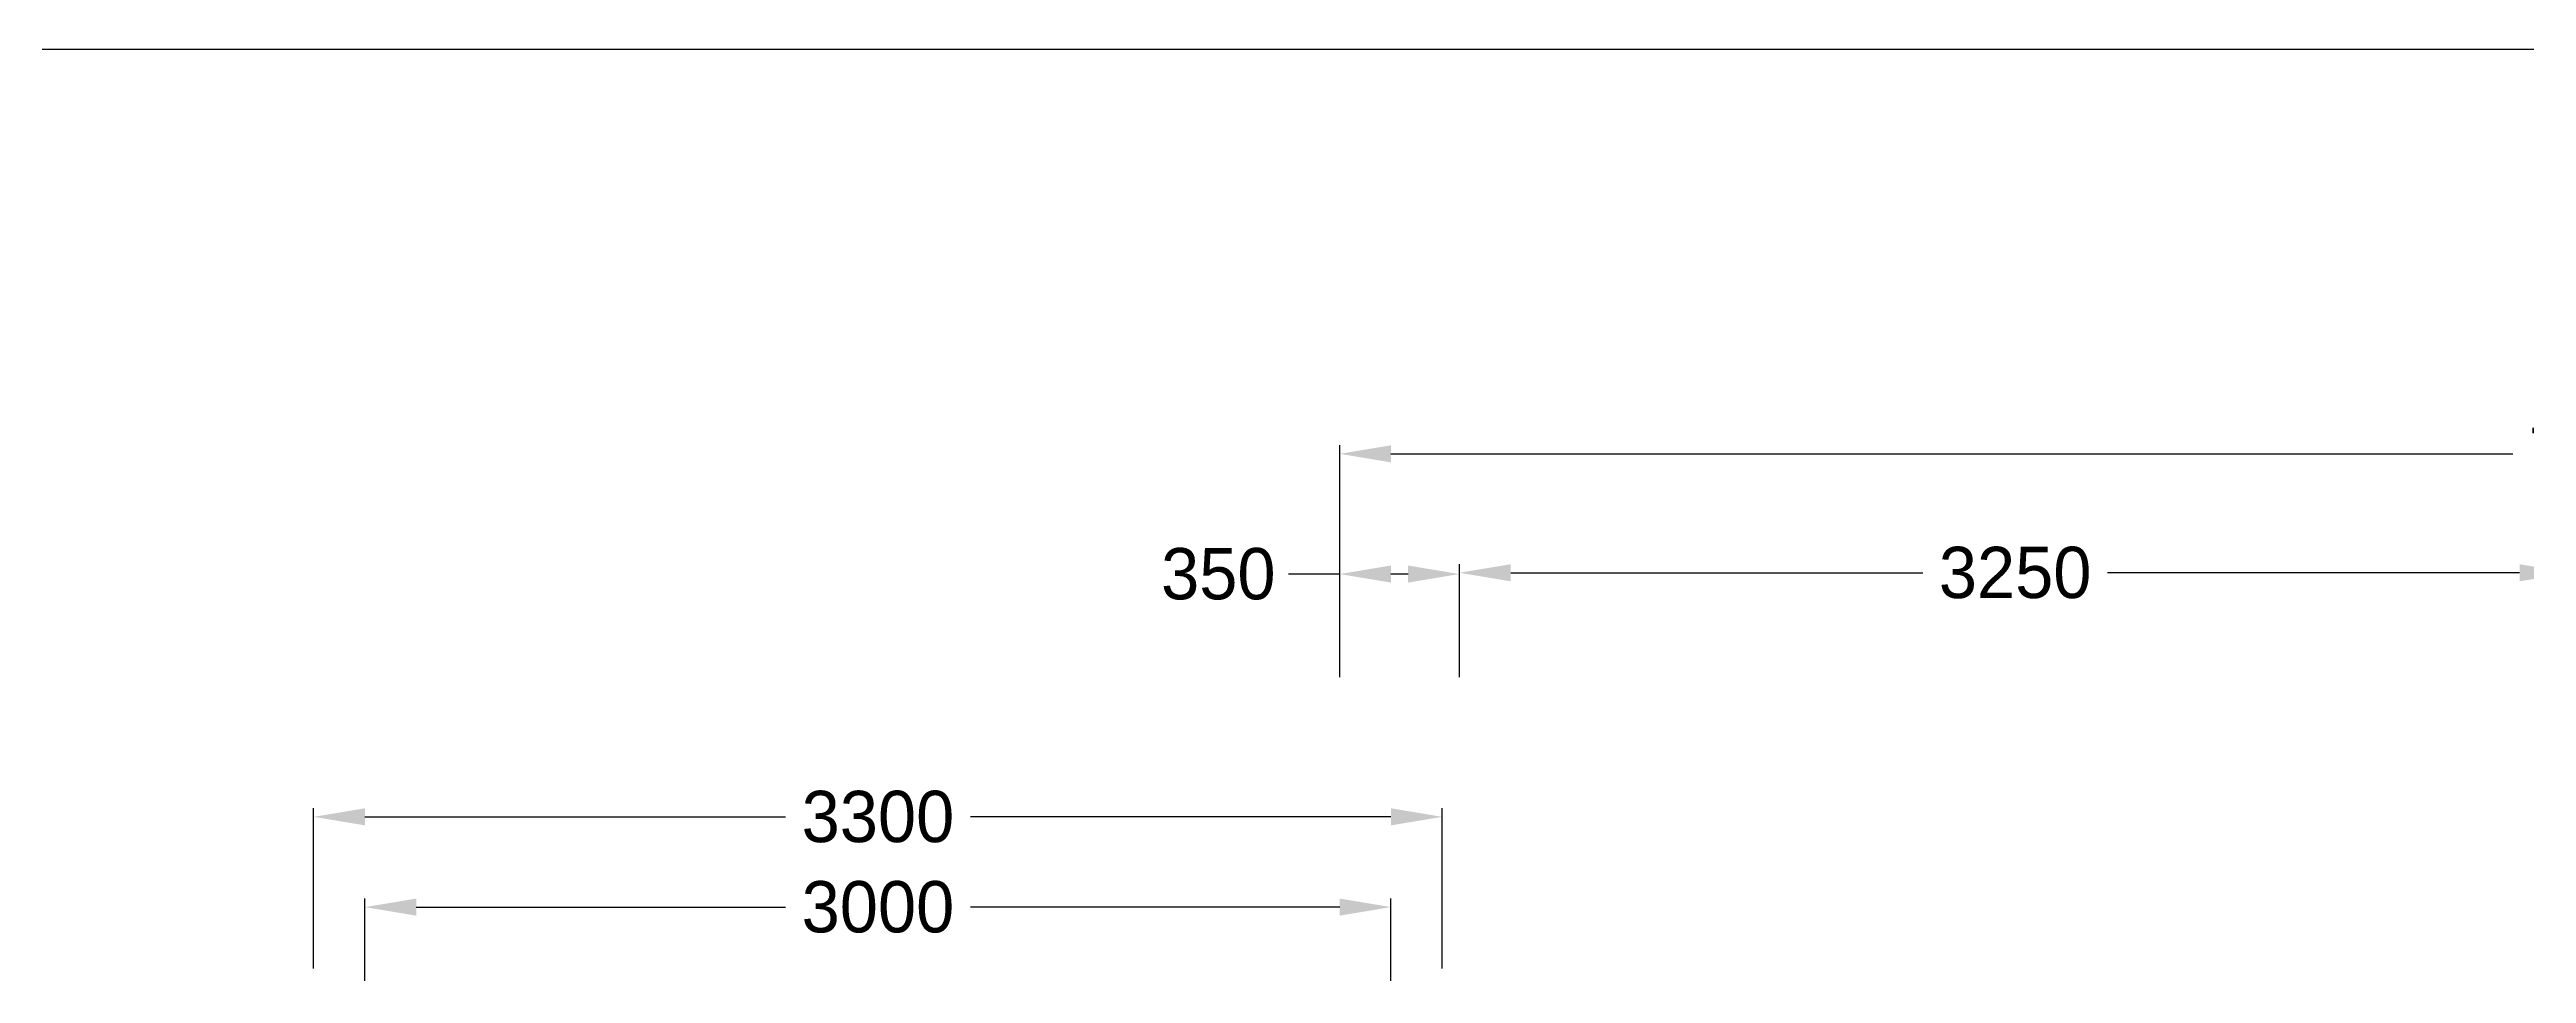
# Model space of a CAD drawing. Header units: millimetres. Extents: x 194362 to 347421, y -189721 to -131700.
# Drawn here: x 268590 to 275832, y -174646 to -171945 of the extents above; entities that cross this region are included whole.
import ezdxf

# ---------------------------------------------------------------- set-up
doc = ezdxf.new("R2010")
doc.units = ezdxf.units.MM
doc.layers.add('MAATLIJN', color=5, linetype='Continuous')
doc.styles.add('maat-klein', font='LSANS.TTF', dxfattribs={"height": 150})
doc.dimstyles.new('maat-klein', dxfattribs={"dimtxt": 2.5, "dimasz": 150, "dimexe": 25, "dimexo": 25, "dimgap": 25, "dimtad": 0, "dimdec": 4, "dimtxsty": 'maat-klein', "dimcen": 150, "dimclrd": 256, "dimclre": 256, "dimclrt": 256, "dimadec": 0, "dimazin": 1, "dimtfac": 1, "dimtdec": 4, "dimtmove": 0, "dimatfit": 3, "dimfxl": 1, "dimlwd": -1, "dimlwe": -1, "dimarcsym": 0})

# ---------------------------------------------------------------- blocks, each defined once
blk = doc.blocks.new('*D87')
at = {"layer": 'Defpoints', "color": 0, "transparency": 16777216}
for p in [(275961.9, -173474.4), (272711.9, -173804.4), (275961.9, -173804.4)]:
    blk.add_point(p, dxfattribs=at)
at = {"layer": 'MAATLIJN', "transparency": 16777216}
for p, q in [((272711.9, -173779.4), (272711.9, -173449.4)), ((275961.9, -173779.4), (275961.9, -173449.4)), ((272861.9, -173474.4), (274066.5, -173474.4)), ((275811.9, -173474.4), (274607.3, -173474.4))]:
    blk.add_line(p, q, dxfattribs=at)
for points in [[(272861.9, -173449.4), (272861.9, -173499.4), (272711.9, -173474.4)], [(275811.9, -173449.4), (275811.9, -173499.4), (275961.9, -173474.4)]]:
    blk.add_solid(points, dxfattribs=at)
at = {"layer": 'MAATLIJN', "transparency": 16777216, "insert": (274336.9, -173474.4), "char_height": 150, "attachment_point": 5, "style": 'maat-klein'}
blk.add_mtext('3250', dxfattribs=at)
blk = doc.blocks.new('*D89')
at = {"layer": 'Defpoints', "color": 0, "transparency": 16777216}
for p in [(272361.9, -173478.1), (272361.9, -173804.4), (272711.9, -173804.4)]:
    blk.add_point(p, dxfattribs=at)
at = {"layer": 'MAATLIJN', "transparency": 16777216}
for p, q in [((272361.9, -173478.1), (272211.9, -173478.1)), ((272361.9, -173779.4), (272361.9, -173453.1)), ((272561.9, -173478.1), (272511.9, -173478.1)), ((272711.9, -173779.4), (272711.9, -173453.1))]:
    blk.add_line(p, q, dxfattribs=at)
for points in [[(272511.9, -173453.1), (272511.9, -173503.1), (272361.9, -173478.1)], [(272561.9, -173453.1), (272561.9, -173503.1), (272711.9, -173478.1)]]:
    blk.add_solid(points, dxfattribs=at)
at = {"layer": 'MAATLIJN', "transparency": 16777216, "insert": (272007.1, -173478.1), "char_height": 150, "attachment_point": 5, "style": 'maat-klein'}
blk.add_mtext('350', dxfattribs=at)
blk = doc.blocks.new('*D91')
at = {"layer": 'Defpoints', "color": 0, "transparency": 16777216}
for p in [(279761.9, -173126.7), (272361.9, -173804.4), (279761.9, -173804.4)]:
    blk.add_point(p, dxfattribs=at)
at = {"layer": 'MAATLIJN', "transparency": 16777216}
for p, q in [((272361.9, -173779.4), (272361.9, -173101.7)), ((272511.9, -173126.7), (275792.2, -173126.7)), ((279611.9, -173126.7), (276331.6, -173126.7)), ((279761.9, -173779.4), (279761.9, -173101.7))]:
    blk.add_line(p, q, dxfattribs=at)
for points in [[(272511.9, -173101.7), (272511.9, -173151.7), (272361.9, -173126.7)], [(279611.9, -173101.7), (279611.9, -173151.7), (279761.9, -173126.7)]]:
    blk.add_solid(points, dxfattribs=at)
at = {"layer": 'MAATLIJN', "transparency": 16777216, "insert": (276061.9, -173126.7), "char_height": 150, "attachment_point": 5, "style": 'maat-klein'}
blk.add_mtext('7400', dxfattribs=at)
blk = doc.blocks.new('*D99')
at = {"layer": 'Defpoints', "color": 0, "transparency": 16777216}
for p in [(272511.9, -174451.7), (269511.9, -174806.4), (272511.9, -174806.4)]:
    blk.add_point(p, dxfattribs=at)
at = {"layer": 'MAATLIJN', "transparency": 16777216}
for p, q in [((269511.9, -174781.4), (269511.9, -174426.7)), ((269661.9, -174451.7), (270741.5, -174451.7)), ((272361.9, -174451.7), (271282.3, -174451.7)), ((272511.9, -174781.4), (272511.9, -174426.7))]:
    blk.add_line(p, q, dxfattribs=at)
for points in [[(269661.9, -174426.7), (269661.9, -174476.7), (269511.9, -174451.7)], [(272361.9, -174426.7), (272361.9, -174476.7), (272511.9, -174451.7)]]:
    blk.add_solid(points, dxfattribs=at)
at = {"layer": 'MAATLIJN', "transparency": 16777216, "insert": (271011.9, -174451.7), "char_height": 150, "attachment_point": 5, "style": 'maat-klein'}
blk.add_mtext('3000', dxfattribs=at)
blk = doc.blocks.new('*D100')
at = {"layer": 'Defpoints', "color": 0, "transparency": 16777216}
for p in [(272661.9, -174187.8), (269361.9, -174656.4), (272661.9, -174656.4)]:
    blk.add_point(p, dxfattribs=at)
at = {"layer": 'MAATLIJN', "transparency": 16777216}
for p, q in [((269361.9, -174631.4), (269361.9, -174162.8)), ((272661.9, -174631.4), (272661.9, -174162.8)), ((269511.9, -174187.8), (270741.5, -174187.8)), ((272511.9, -174187.8), (271282.3, -174187.8))]:
    blk.add_line(p, q, dxfattribs=at)
for points in [[(269511.9, -174162.8), (269511.9, -174212.8), (269361.9, -174187.8)], [(272511.9, -174162.8), (272511.9, -174212.8), (272661.9, -174187.8)]]:
    blk.add_solid(points, dxfattribs=at)
at = {"layer": 'MAATLIJN', "transparency": 16777216, "insert": (271011.9, -174187.8), "char_height": 150, "attachment_point": 5, "style": 'maat-klein'}
blk.add_mtext('3300', dxfattribs=at)

msp = doc.modelspace()

# ---------------------------------------------------------------- linework, layer by layer
msp.add_lwpolyline([(264939.32506, -189720.98102), (296260.40701, -189720.98102), (296260.40701, -171944.86583), (264939.32506, -171944.86583)], close=True)

# ---------------------------------------------------------------- dimensions: what is measured, and where the dimension line sits
at = {"layer": 'MAATLIJN'}
for base, p1, p2, picture, middle in [((279761.89646, -173126.73851), (272361.89646, -173804.37422), (279761.89646, -173804.37422), '*D91', (276061.89646, -173126.73851)), ((275961.89646, -173474.37422), (272711.89646, -173804.37422), (275961.89646, -173804.37422), '*D87', (274336.89646, -173474.37422)), ((272361.89646, -173478.12422), (272711.89646, -173804.37422), (272361.89646, -173804.37422), '*D89', (272007.09916, -173478.12422)), ((272661.89646, -174187.75276), (269361.89646, -174656.39181), (272661.89646, -174656.39181), '*D100', (271011.89646, -174187.75276)), ((272511.89646, -174451.70538), (269511.89646, -174806.39181), (272511.89646, -174806.39181), '*D99', (271011.89646, -174451.70538))]:
    dim = msp.add_linear_dim(base=base, p1=p1, p2=p2, dimstyle='maat-klein', dxfattribs=at)
    dim.commit()
    dim.dimension.update_dxf_attribs({"geometry": picture, "text_midpoint": middle})

doc.saveas('drawing.dxf')
